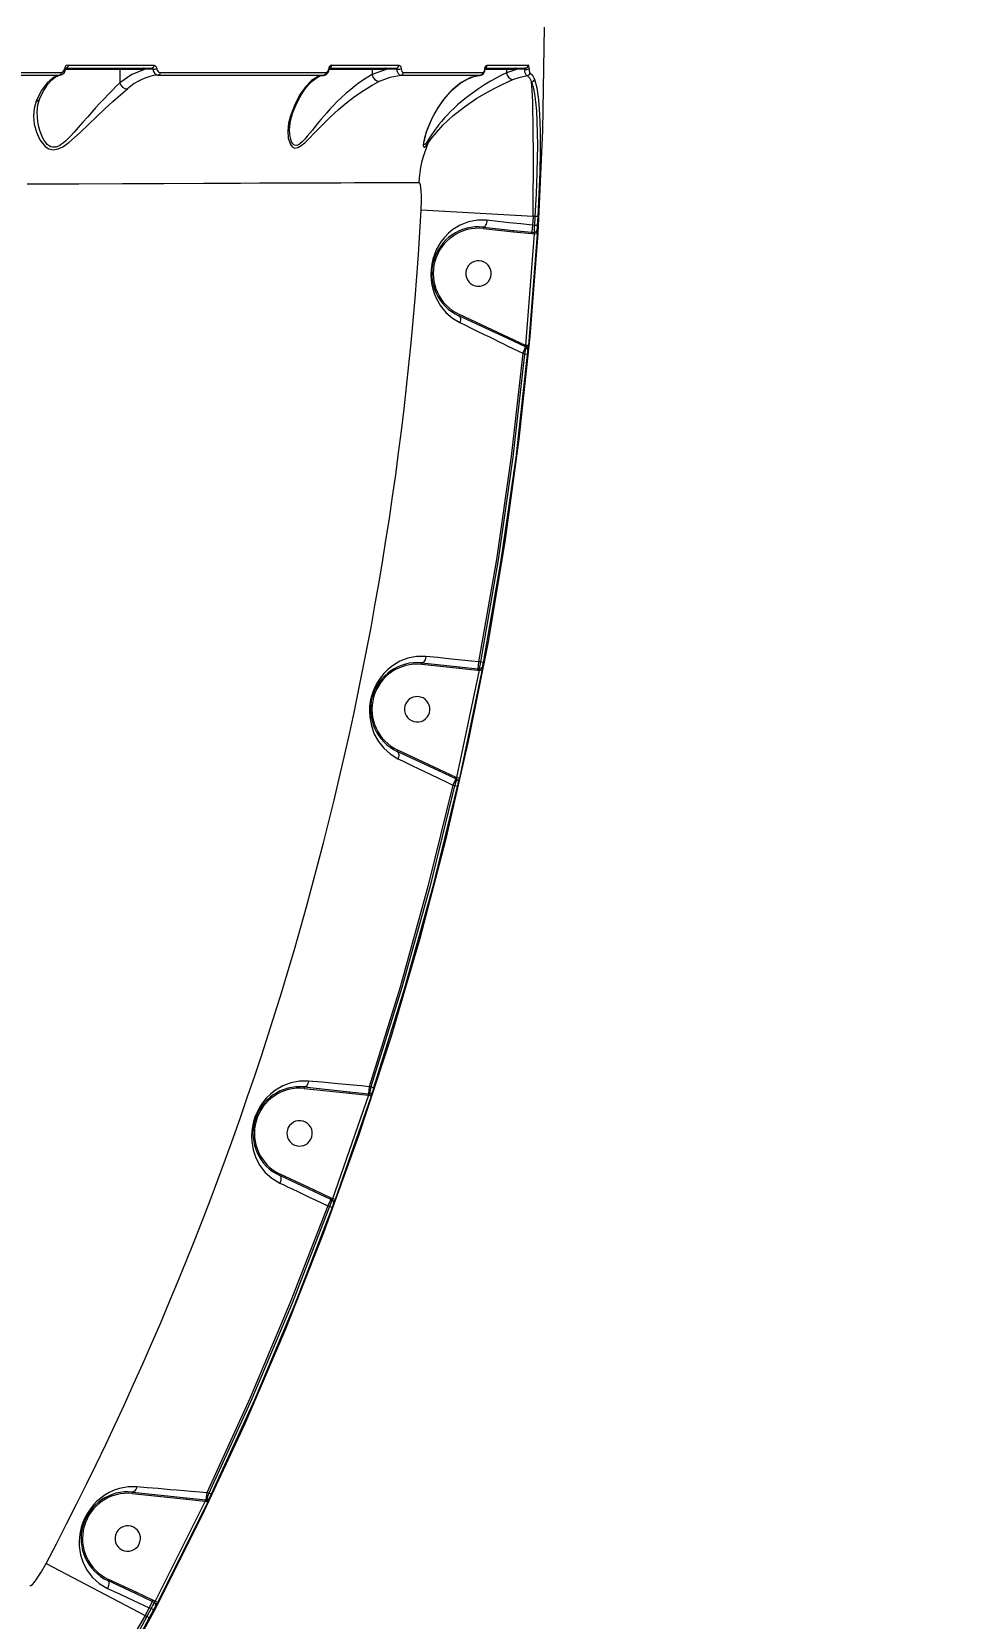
# Model space of a CAD drawing. Header units: millimetres. Extents: x -6879 to 7341, y -8047 to 7187.
# Drawn here: x 330 to 663, y -2934 to -2373 of the extents above; entities that cross this region are included whole.
import ezdxf

# ---------------------------------------------------------------- set-up
doc = ezdxf.new("R2010")
doc.units = ezdxf.units.MM
for name, color, linetype in [('DIKOM_ОБЪЕКТ', 7, 'Continuous'), ('DIKOM_РАЗМЕР_ЗОНА', 7, 'Continuous'), ('DIKOM_РАЗМЕР_ОБЪЕКТА', 7, 'Continuous')]:
    doc.layers.add(name, color=color, linetype=linetype)
doc.styles.add('style1', font='arial.ttf', dxfattribs={"width": 0.8})
doc.dimstyles.new('1-50', dxfattribs={"dimtxt": 300, "dimasz": 200, "dimexe": 100, "dimexo": 0, "dimgap": 100, "dimtad": 0, "dimdec": 0, "dimtxsty": 'style1', "dimcen": 0, "dimclrd": 7, "dimclre": 7, "dimadec": 1, "dimazin": 2, "dimtfac": 1, "dimtdec": 0, "dimtmove": 1, "dimatfit": 3, "dimfxl": 0, "dimlwd": 25, "dimlwe": 18, "dimarcsym": 0})

# ---------------------------------------------------------------- blocks, each defined once
blk = doc.blocks.new('*D19')
at = {"layer": 'Defpoints', "color": 0, "transparency": 16777216}
for p in [(5624.04, 6094.27), (-4435.35, 2864.29), (5624.04, -2640.11)]:
    blk.add_point(p, dxfattribs=at)
at = {"layer": 'DIKOM_РАЗМЕР_ОБЪЕКТА', "color": 7, "lineweight": 18, "transparency": 16777216}
for p, q in [((-4435.35, 2864.29), (-4435.35, 6194.27)), ((5624.04, -2640.11), (5624.04, 6194.27))]:
    blk.add_line(p, q, dxfattribs=at)
at = {"layer": 'DIKOM_РАЗМЕР_ОБЪЕКТА', "color": 7, "lineweight": 25, "transparency": 16777216}
for p, q in [((-4235.35, 6094.27), (2113.67, 6094.27)), ((5424.04, 6094.27), (3193.46, 6094.27))]:
    blk.add_line(p, q, dxfattribs=at)
at = {"layer": 'DIKOM_РАЗМЕР_ОБЪЕКТА', "color": 7, "transparency": 16777216}
for points in [[(-4235.35, 6127.6), (-4235.35, 6060.94), (-4435.35, 6094.27)], [(5424.04, 6127.6), (5424.04, 6060.94), (5624.04, 6094.27)]]:
    blk.add_solid(points, dxfattribs=at)
at = {"layer": 'DIKOM_РАЗМЕР_ОБЪЕКТА', "color": 0, "transparency": 16777216, "insert": (2653.56, 6094.27), "char_height": 300, "attachment_point": 5, "style": 'style1'}
blk.add_mtext('10100', dxfattribs=at)
blk = doc.blocks.new('*D17')
at = {"layer": 'Defpoints', "color": 0, "transparency": 16777216}
for p in [(-5935.35, 6990.27), (-5935.35, 998.27), (7340.79, -2830.86)]:
    blk.add_point(p, dxfattribs=at)
at = {"layer": 'DIKOM_РАЗМЕР_ЗОНА', "color": 7, "lineweight": 18, "transparency": 16777216}
for p, q in [((-5935.35, 998.27), (-5935.35, 7090.27)), ((7340.79, -2830.86), (7340.79, 7090.27))]:
    blk.add_line(p, q, dxfattribs=at)
at = {"layer": 'DIKOM_РАЗМЕР_ЗОНА', "color": 7, "lineweight": 25, "transparency": 16777216}
for p, q in [((-5735.35, 6990.27), (2016.67, 6990.27)), ((7140.79, 6990.27), (3096.46, 6990.27))]:
    blk.add_line(p, q, dxfattribs=at)
at = {"layer": 'DIKOM_РАЗМЕР_ЗОНА', "color": 7, "transparency": 16777216}
for points in [[(-5735.35, 7023.6), (-5735.35, 6956.94), (-5935.35, 6990.27)], [(7140.79, 7023.6), (7140.79, 6956.94), (7340.79, 6990.27)]]:
    blk.add_solid(points, dxfattribs=at)
at = {"layer": 'DIKOM_РАЗМЕР_ЗОНА', "color": 0, "transparency": 16777216, "insert": (2556.56, 6990.27), "char_height": 300, "attachment_point": 5, "style": 'style1'}
blk.add_mtext('13300', dxfattribs=at)

msp = doc.modelspace()

# ---------------------------------------------------------------- linework, layer by layer
at = {"layer": 'DIKOM_ОБЪЕКТ', "color": 7, "linetype": 'Continuous', "lineweight": 15}
for p, q in [((339.46, -2388.71), (340.35, -2388.51)), ((340.26, -2388.52), (340.4, -2388.46)), ((361.1, -2386.54), (341.87, -2386.54)), ((342.21, -2386.04), (372.54, -2386.04)), ((361.1, -2386.54), (361.1, -2391.25)), ((369.94, -2386.54), (361.1, -2386.54)), ((372.87, -2386.46), (369.94, -2386.54)), ((432.56, -2388.78), (433.7, -2388.53)), ((433.26, -2388.58), (433.72, -2388.48)), ((450.4, -2386.54), (435.14, -2386.54)), ((435.28, -2386.04), (459.03, -2386.04)), ((450.4, -2386.54), (450.4, -2388.32)), ((455.39, -2386.54), (450.4, -2388.32)), ((455.39, -2386.54), (450.4, -2386.54)), ((450.4, -2388.32), (450.4, -2388.32)), ((459.02, -2386.45), (455.39, -2386.54)), ((488.71, -2388.57), (489.04, -2388.49)), ((490.14, -2386.04), (504.68, -2386.04)), ((497.91, -2386.54), (490.36, -2386.54)), ((497.91, -2386.54), (497.91, -2387.7)), ((501.49, -2386.54), (497.91, -2387.7)), ((501.49, -2386.54), (497.91, -2386.54)), ((497.91, -2387.7), (497.91, -2387.71)), ((504.22, -2386.47), (501.49, -2386.54)), ((361.1, -2391.25), (361.1, -2391.25)), ((469.53, -2408.72), (469.74, -2408.29)), ((507.38, -2438.54), (467.82, -2436.3)), ((507.38, -2438.54), (507.2, -2441.66)), ((508.04, -2438.54), (507.38, -2438.54)), ((508.04, -2438.54), (507.86, -2441.73)), ((509.04, -2438.59), (508.04, -2438.54)), ((509.04, -2438.59), (508.86, -2441.79)), ((489.72, -2442.81), (489.78, -2442.32)), ((489.72, -2442.81), (500.41, -2443.95)), ((489.78, -2442.32), (500.47, -2443.46)), ((500.41, -2443.95), (500.47, -2443.46)), ((500.41, -2443.95), (506.89, -2444.6)), ((500.47, -2443.46), (506.94, -2444.11)), ((507.77, -2444.69), (504.7, -2484.16)), ((508.77, -2444.76), (505.69, -2484.25)), ((506.89, -2444.6), (506.94, -2444.11)), ((506.89, -2444.6), (507.77, -2444.69)), ((507.2, -2441.66), (506.94, -2444.11)), ((506.94, -2444.11), (507.71, -2444.19)), ((507.86, -2441.73), (507.2, -2441.66)), ((508.77, -2444.76), (507.77, -2444.69)), ((508.86, -2441.79), (507.86, -2441.73)), ((481.29, -2473.23), (481.08, -2473.69)), ((498.48, -2481.77), (481.08, -2473.69)), ((498.69, -2481.32), (481.29, -2473.23)), ((498.48, -2481.77), (498.69, -2481.32)), ((504.71, -2484.71), (498.48, -2481.77)), ((504.7, -2484.16), (498.69, -2481.32)), ((504.71, -2484.71), (503.68, -2486.94)), ((504.7, -2484.16), (504.82, -2484.48)), ((505.69, -2484.25), (504.7, -2484.16)), ((504.82, -2484.48), (504.71, -2484.71)), ((504.92, -2484.81), (504.71, -2484.71)), ((504.31, -2487.24), (503.68, -2486.94)), ((505.3, -2487.34), (504.31, -2487.24)), ((467.96, -2596.95), (468.02, -2596.45)), ((467.96, -2596.95), (481.25, -2598.36)), ((468.02, -2596.45), (481.31, -2597.87)), ((481.25, -2598.36), (481.31, -2597.87)), ((481.31, -2597.87), (487.8, -2598.52)), ((488.06, -2596.07), (487.8, -2598.52)), ((488.71, -2596.14), (488.06, -2596.07)), ((489.7, -2596.33), (488.71, -2596.14)), ((488.25, -2599.07), (480.31, -2637.03)), ((481.25, -2598.36), (487.74, -2599.01)), ((489.23, -2599.26), (481.28, -2637.26)), ((487.74, -2599.01), (487.8, -2598.52)), ((487.74, -2599.01), (488.25, -2599.07)), ((487.8, -2598.52), (488.38, -2598.58)), ((489.23, -2599.26), (488.25, -2599.07)), ((459.54, -2627.34), (459.32, -2627.79)), ((473.96, -2634.59), (459.32, -2627.79)), ((474.17, -2634.14), (459.54, -2627.34)), ((474.17, -2634.14), (473.96, -2634.59)), ((479.98, -2637.42), (473.96, -2634.59)), ((480.18, -2636.98), (474.17, -2634.14)), ((479.98, -2637.42), (478.94, -2639.66)), ((479.98, -2637.42), (480.18, -2636.98)), ((480.35, -2637.6), (479.98, -2637.42)), ((480.31, -2637.03), (480.18, -2636.98)), ((481.28, -2637.26), (480.31, -2637.03)), ((479.55, -2639.94), (478.94, -2639.66)), ((480.52, -2640.17), (479.55, -2639.94)), ((426.36, -2746.95), (426.42, -2746.45)), ((426.36, -2746.95), (442.41, -2748.66)), ((426.42, -2746.45), (442.47, -2748.16)), ((449.16, -2749.33), (436.42, -2785.97)), ((450.11, -2749.65), (437.36, -2786.31)), ((442.41, -2748.66), (442.47, -2748.16)), ((442.41, -2748.66), (449.03, -2749.32)), ((442.47, -2748.16), (449.08, -2748.83)), ((449.03, -2749.32), (449.08, -2748.83)), ((449.03, -2749.32), (449.16, -2749.33)), ((449.34, -2746.38), (449.08, -2748.83)), ((449.08, -2748.83), (449.49, -2748.87)), ((450.11, -2749.65), (449.16, -2749.33)), ((450.01, -2746.45), (449.34, -2746.38)), ((450.96, -2746.76), (450.01, -2746.45)), ((417.94, -2777.34), (417.73, -2777.79)), ((429.85, -2783.42), (417.73, -2777.79)), ((430.06, -2782.97), (417.94, -2777.34)), ((430.06, -2782.97), (429.85, -2783.42)), ((435.96, -2785.75), (430.06, -2782.97)), ((435.75, -2786.2), (429.85, -2783.42)), ((435.75, -2786.2), (434.71, -2788.44)), ((435.31, -2788.72), (434.71, -2788.44)), ((436.25, -2789.06), (435.31, -2788.72)), ((435.75, -2786.2), (435.96, -2785.75)), ((436.28, -2786.45), (435.75, -2786.2)), ((436.42, -2785.97), (435.96, -2785.75)), ((437.36, -2786.31), (436.42, -2785.97)), ((365.54, -2890.23), (365.6, -2889.73)), ((365.6, -2889.73), (384.77, -2891.78)), ((391.89, -2890.02), (391.63, -2892.47)), ((392.59, -2890.1), (391.89, -2890.02)), ((365.54, -2890.23), (384.72, -2892.27)), ((391.33, -2892.94), (373.65, -2928.35)), ((392.24, -2893.37), (374.53, -2928.81)), ((384.72, -2892.27), (384.77, -2891.78)), ((384.72, -2892.27), (391.33, -2892.94)), ((384.77, -2891.78), (391.63, -2892.47)), ((391.6, -2892.73), (391.33, -2892.94)), ((392.24, -2893.37), (391.33, -2892.94)), ((391.63, -2892.47), (391.6, -2892.73)), ((391.63, -2892.47), (391.86, -2892.5)), ((393.49, -2890.52), (392.59, -2890.1)), ((335.08, -2914.96), (370.14, -2933.42)), ((357.12, -2920.62), (356.91, -2921.07)), ((366.74, -2925.65), (356.91, -2921.07)), ((366.95, -2925.19), (357.12, -2920.62)), ((366.95, -2925.19), (366.74, -2925.65)), ((372.63, -2928.42), (366.74, -2925.65)), ((372.84, -2927.97), (366.95, -2925.19)), ((372.63, -2928.42), (371.59, -2930.65)), ((372.63, -2928.42), (372.84, -2927.97)), ((373.34, -2928.75), (372.63, -2928.42)), ((373.65, -2928.35), (372.84, -2927.97)), ((374.53, -2928.81), (373.65, -2928.35)), ((371.59, -2930.65), (370.14, -2933.42)), ((370.14, -2933.42), (370.7, -2933.77)), ((372.19, -2930.93), (370.7, -2933.77)), ((371.59, -2934.23), (370.7, -2933.77)), ((372.19, -2930.93), (371.59, -2930.65)), ((373.08, -2931.4), (371.59, -2934.23)), ((373.08, -2931.4), (372.19, -2930.93))]:
    msp.add_line(p, q, dxfattribs=at)
at = {"layer": 'DIKOM_ОБЪЕКТ', "color": 7, "linetype": 'Continuous', "lineweight": 15, "flags": 128}
for points in [[(511.3, -2371.54), (510.72, -2408.08), (509.03, -2444.59), (506.25, -2481.03), (502.36, -2517.37), (497.38, -2553.58), (491.42, -2588.98), (484.42, -2624.18), (476.37, -2659.16), (467.29, -2693.89), (457, -2728.96), (445.64, -2763.7), (433.25, -2798.08), (419.82, -2832.07), (405.37, -2865.64), (390.2, -2898.18), (374.07, -2930.24), (356.99, -2961.82), (354.5, -2966.11)], [(259.23, -2388.6), (280.35, -2388.6), (300.82, -2388.59), (320.63, -2388.59), (339.77, -2388.59)], [(259.61, -2387.61), (276.14, -2387.61), (292.52, -2387.61), (308.71, -2387.6), (324.67, -2387.6), (340.33, -2387.6)], [(339.77, -2388.59), (337.55, -2389.42), (335.4, -2391.26), (333.36, -2394.08), (331.51, -2397.8)], [(332.78, -2396.99), (334.26, -2394), (335.71, -2391.79), (337.06, -2390.25), (338.29, -2389.26), (339.29, -2388.77)], [(340.33, -2387.6), (340.32, -2387.79), (340.29, -2387.97), (340.24, -2388.13), (340.17, -2388.28), (340.08, -2388.41), (339.99, -2388.5), (339.88, -2388.56), (339.77, -2388.59)], [(339.77, -2388.59), (340.51, -2388.43), (340.52, -2388.43)], [(341.96, -2386.45), (341.98, -2386.33), (342.02, -2386.24), (342.11, -2386.09), (342.22, -2386.02), (342.32, -2386.02)], [(342.81, -2385.04), (342.8, -2385.24), (342.77, -2385.42), (342.71, -2385.59), (342.64, -2385.75), (342.55, -2385.87), (342.44, -2385.96), (342.33, -2386.02), (342.21, -2386.04)], [(342.81, -2385.04), (358.21, -2385.04), (373.21, -2385.04)], [(360.71, -2386.04), (360.86, -2386.07), (360.99, -2386.18), (361.07, -2386.34), (361.1, -2386.54)], [(369.94, -2386.54), (365.39, -2388.29), (361.1, -2391.25)], [(369.94, -2386.54), (369.93, -2386.44), (369.91, -2386.34), (369.87, -2386.26), (369.83, -2386.18), (369.77, -2386.12), (369.7, -2386.07), (369.63, -2386.04), (369.55, -2386.04)], [(373.21, -2385.04), (373.19, -2385.24), (373.15, -2385.42), (373.09, -2385.6), (373.01, -2385.75), (372.91, -2385.87), (372.79, -2385.96), (372.67, -2386.02), (372.54, -2386.04)], [(372.54, -2386.04), (372.65, -2386.07), (372.76, -2386.16), (372.83, -2386.29), (372.87, -2386.46)], [(373.21, -2385.04), (373.59, -2385.14), (373.93, -2385.41), (374.18, -2385.82), (374.3, -2386.32)], [(374.3, -2386.32), (374.42, -2386.82), (374.67, -2387.23), (375.01, -2387.5), (375.39, -2387.6)], [(375.39, -2387.6), (375.38, -2387.78), (375.34, -2387.96), (375.28, -2388.13), (375.2, -2388.28), (375.11, -2388.4), (375, -2388.5), (374.87, -2388.56), (374.75, -2388.58)], [(374.75, -2388.58), (390.7, -2388.58), (405.77, -2388.58), (419.96, -2388.58), (433.26, -2388.58)], [(375.39, -2387.6), (391.08, -2387.59), (406.13, -2387.59), (420.48, -2387.59), (434.04, -2387.59)], [(450.4, -2388.32), (448.3, -2389.59), (445.98, -2391.17), (444.45, -2392.31), (442.84, -2393.6), (441.15, -2395.04), (439.61, -2396.46), (438.07, -2397.94), (436.54, -2399.51), (435.49, -2400.63), (434.36, -2401.89), (433.46, -2402.91), (432.29, -2404.28), (431.1, -2405.71), (430.32, -2406.68), (429.28, -2407.97), (428.41, -2409.04), (427.47, -2410.17), (426.55, -2411.23), (425.62, -2412.19), (424.69, -2412.97), (423.79, -2413.41), (422.99, -2413.39), (422.66, -2413.2), (422.36, -2412.91), (422.12, -2412.56), (421.9, -2412.12), (421.51, -2410.87), (421.29, -2409.4), (421.21, -2407.78)], [(433.26, -2388.58), (431.12, -2389.19), (429.02, -2390.5), (426.97, -2392.54), (425.01, -2395.28), (423.18, -2398.73), (421.51, -2402.91)], [(422.17, -2402.33), (423.39, -2399.32), (424.49, -2397.04), (425.44, -2395.37), (426.2, -2394.17), (426.77, -2393.37), (427.3, -2392.68), (428.16, -2391.7), (429.24, -2390.64), (430.56, -2389.65), (431.94, -2388.95)], [(434.04, -2387.59), (434.37, -2387.51), (434.68, -2387.28), (434.93, -2386.88), (435.01, -2386.62), (435.06, -2386.34)], [(435.06, -2386.34), (435.12, -2386.36), (435.17, -2386.38), (435.21, -2386.4), (435.23, -2386.41), (435.24, -2386.43), (435.24, -2386.43)], [(436.11, -2385.05), (448.47, -2385.05), (459.91, -2385.05)], [(450.01, -2386.04), (450.16, -2386.07), (450.28, -2386.18), (450.37, -2386.34), (450.4, -2386.54)], [(453.04, -2390.69), (456.76, -2389.24), (460.58, -2388.58)], [(455.39, -2386.54), (455.38, -2386.44), (455.36, -2386.34), (455.32, -2386.26), (455.28, -2386.18), (455.22, -2386.12), (455.15, -2386.07), (455.08, -2386.04), (455, -2386.04)], [(459.02, -2386.45), (459.22, -2387.32), (459.58, -2388), (460.05, -2388.43), (460.58, -2388.58)], [(459.91, -2385.05), (460.17, -2385.13), (460.4, -2385.39), (460.57, -2385.79), (460.66, -2386.31)], [(460.58, -2388.58), (471.19, -2388.57), (480.57, -2388.57), (488.71, -2388.57)], [(460.66, -2386.31), (460.75, -2386.83), (460.93, -2387.24), (461.16, -2387.5), (461.42, -2387.59)], [(461.42, -2387.59), (471.97, -2387.59), (481.39, -2387.59), (489.61, -2387.59)], [(488.71, -2388.57), (485.26, -2389.36), (481.88, -2391.13), (478.56, -2393.87), (476.12, -2396.6), (473.79, -2399.92), (471.58, -2403.91), (469.53, -2408.72)], [(469.77, -2408.3), (471.1, -2405.1), (472.4, -2402.49), (473.53, -2400.52), (474.46, -2399.06), (475.18, -2398.03), (475.82, -2397.16), (476.69, -2396.07), (478, -2394.6), (479.62, -2393.01), (481.56, -2391.45), (483.81, -2390.06), (486.39, -2389.01), (489.05, -2388.54)], [(470.15, -2412.69), (471.2, -2411.22), (472.43, -2409.62), (475.4, -2406.28), (478.98, -2402.94), (483.08, -2399.73), (487.5, -2396.76), (492.08, -2394.09), (494.33, -2392.9), (496.47, -2391.84), (498.45, -2390.91), (500.24, -2390.12)], [(497.91, -2387.71), (496.23, -2388.56), (494.31, -2389.59), (492.33, -2390.72), (490.19, -2392.03), (488.1, -2393.39), (485.94, -2394.9), (484.6, -2395.89), (483.25, -2396.94), (481.88, -2398.06), (480.66, -2399.11), (479.42, -2400.23), (478.16, -2401.44), (477.06, -2402.57), (476.02, -2403.69), (474.93, -2404.95), (474.03, -2406.04), (473.51, -2406.72), (472.81, -2407.66), (472.24, -2408.46), (471.45, -2409.63), (470.76, -2410.72), (470.16, -2411.7)], [(488.98, -2388.53), (489.53, -2388.28), (489.95, -2387.82), (490.24, -2387.21), (490.34, -2386.83), (490.39, -2386.41)], [(489.61, -2387.59), (489.83, -2387.52), (490.04, -2387.32), (490.23, -2386.94), (490.3, -2386.67), (490.34, -2386.35)], [(490.34, -2386.35), (490.39, -2386.01), (490.46, -2385.72), (490.66, -2385.33), (490.87, -2385.11), (491.1, -2385.05)], [(490.34, -2386.35), (490.37, -2386.36), (490.38, -2386.38), (490.39, -2386.4), (490.39, -2386.41)], [(491.1, -2385.05), (496.92, -2385.05), (501.79, -2385.05), (505.67, -2385.05)], [(497.52, -2386.04), (497.67, -2386.07), (497.8, -2386.18), (497.88, -2386.34), (497.91, -2386.54)], [(500.24, -2390.12), (502.74, -2389.23), (505.3, -2388.71)], [(501.49, -2386.54), (501.49, -2386.44), (501.46, -2386.34), (501.43, -2386.26), (501.38, -2386.18), (501.32, -2386.12), (501.25, -2386.07), (501.18, -2386.04), (501.11, -2386.04)], [(504.22, -2386.47), (504.28, -2386.97), (504.37, -2387.42), (504.63, -2388.11), (504.95, -2388.53), (505.3, -2388.71)], [(505.3, -2388.71), (506.13, -2389.49), (506.86, -2390.94)], [(506.25, -2387.73), (507.11, -2388.52), (507.85, -2390)], [(507.85, -2390), (508.67, -2393.05), (509.27, -2397.24), (509.65, -2402.41), (509.85, -2408.53), (509.86, -2415.35), (509.72, -2422.79), (509.44, -2430.59), (509.04, -2438.59)], [(331.51, -2397.8), (330.79, -2400.39), (330.61, -2403.1), (330.9, -2405.89), (331.66, -2408.71), (332.91, -2411.42), (334.79, -2413.79), (336.07, -2414.62), (337.61, -2414.96), (339.3, -2414.68), (340.97, -2413.88), (343.1, -2412.39), (345.14, -2410.66), (347.13, -2408.83), (350.06, -2406.03), (352.98, -2403.24), (355.89, -2400.5), (358.71, -2397.92), (361.42, -2395.54), (363.84, -2393.44)], [(361.1, -2391.25), (359.88, -2392.47), (358.51, -2393.85), (357, -2395.39), (355.57, -2396.9), (354.1, -2398.49), (352.58, -2400.16), (351.13, -2401.79), (349.8, -2403.3), (348.1, -2405.25), (346.47, -2407.12), (345.04, -2408.73), (343.6, -2410.27), (342.73, -2411.15), (341.94, -2411.9), (341.21, -2412.52), (340.55, -2413.02), (339.93, -2413.43), (338.6, -2414.01), (337.28, -2414.07), (336.69, -2413.9), (336.13, -2413.59), (335.5, -2413.07), (334.93, -2412.43), (334.42, -2411.69), (333.85, -2410.63), (333.29, -2409.32), (332.9, -2408.19), (332.52, -2406.8), (332.19, -2405.09), (331.98, -2403.32), (331.92, -2401.7)], [(421.51, -2402.91), (420.83, -2405.58), (420.57, -2408.27), (420.77, -2410.87), (421.52, -2413.14), (422.18, -2413.95), (423.07, -2414.34), (424.16, -2414.17), (425.34, -2413.5), (426.56, -2412.51), (427.79, -2411.36), (430.3, -2408.78), (432.89, -2406.11), (435.61, -2403.42), (438.49, -2400.76), (441.46, -2398.25), (444.52, -2395.91), (447.57, -2393.82), (450.47, -2392.06), (453.04, -2390.69)], [(507.38, -2438.54), (507.45, -2430.61), (507.48, -2422.95), (507.48, -2415.72), (507.43, -2409.09), (507.38, -2405.06), (507.3, -2401.35), (507.22, -2398.02), (507.06, -2393.99), (506.86, -2390.94)], [(506.86, -2390.94), (507.42, -2392.8), (507.9, -2395.17), (508.27, -2398.03), (508.55, -2401.25), (508.74, -2404.95), (508.85, -2409.1), (508.88, -2413.36), (508.83, -2418.02), (508.72, -2423.06), (508.45, -2430.53), (508.04, -2438.54)], [(331.92, -2401.68), (332.17, -2399.01), (332.85, -2396.87)], [(421.21, -2407.77), (421.51, -2404.77), (422.26, -2402.16)], [(421.51, -2402.91), (421.93, -2402.63), (422.2, -2402.24), (422.22, -2402.17)], [(469.53, -2408.72), (468.77, -2411.27), (468.56, -2412.42), (468.5, -2413.36), (468.62, -2413.96), (468.96, -2414.03), (469.49, -2413.56), (470.15, -2412.69)], [(470.16, -2411.7), (469.58, -2412.61), (469.11, -2413.12), (468.82, -2413.05), (468.73, -2412.41)], [(466.96, -2426.64), (463.83, -2426.65), (459.97, -2426.66), (455.39, -2426.68), (450.12, -2426.69), (444.18, -2426.71), (439.37, -2426.73), (434.24, -2426.75), (428.77, -2426.77), (423, -2426.79), (416.91, -2426.81), (410.54, -2426.83), (403.89, -2426.86), (390.74, -2426.91), (376.76, -2426.96), (362.05, -2427.02), (346.67, -2427.08), (337.62, -2427.12), (328.39, -2427.16)], [(467.82, -2436.3), (467.93, -2432.69), (467.9, -2431.04), (467.82, -2429.56), (467.68, -2428.34), (467.49, -2427.41), (467.24, -2426.83), (466.96, -2426.64)], [(491.05, -2439.89), (487.64, -2439.86), (484.46, -2440.47), (481.55, -2441.62), (478.96, -2443.21), (477.41, -2444.5), (475.99, -2445.97), (474.74, -2447.58), (473.87, -2448.95), (473.13, -2450.36), (472.45, -2451.98), (471.92, -2453.6), (471.51, -2455.44), (471.27, -2457.28), (471.2, -2459.14), (471.3, -2461.03), (471.55, -2462.74), (471.96, -2464.47), (472.46, -2465.98), (473.09, -2467.49), (474.62, -2470.14), (476.53, -2472.48), (478.81, -2474.47), (481.46, -2476.08)], [(491.05, -2439.89), (490.99, -2440.38), (490.88, -2440.85), (490.74, -2441.28), (490.58, -2441.65), (490.39, -2441.95), (490.19, -2442.16), (489.98, -2442.29), (489.78, -2442.32)], [(507.2, -2441.66), (503.04, -2441.2), (498.93, -2440.75), (494.92, -2440.31), (491.05, -2439.89)], [(481.08, -2473.69), (481.28, -2473.82), (481.44, -2474.02), (481.56, -2474.27), (481.64, -2474.57), (481.66, -2474.92), (481.64, -2475.29), (481.58, -2475.68), (481.46, -2476.08)], [(481.46, -2476.08), (483.4, -2477.03), (485.5, -2478.06), (487.62, -2479.09), (489.77, -2480.15), (492.13, -2481.3), (493.55, -2481.99), (495.13, -2482.77), (496.89, -2483.63), (498.48, -2484.4), (500.21, -2485.25), (502.25, -2486.25), (503.68, -2486.94)], [(505.62, -2485), (505.6, -2484.92), (505.56, -2484.84), (505.49, -2484.76), (505.4, -2484.69), (505.28, -2484.62), (505.14, -2484.56), (504.99, -2484.51), (504.82, -2484.48)], [(505.69, -2484.25), (505.66, -2484.64), (505.62, -2485)], [(503.68, -2486.94), (499.58, -2523.48), (494.37, -2559.85), (488.06, -2596.07)], [(504.31, -2487.24), (500.21, -2523.7), (495.02, -2560), (488.71, -2596.14)], [(505.3, -2487.34), (501.21, -2523.82), (496, -2560.16), (489.7, -2596.33)], [(469.42, -2594.18), (466.11, -2594.19), (463.02, -2594.8), (460.18, -2595.9), (457.58, -2597.46), (455.99, -2598.74), (454.52, -2600.21), (453.21, -2601.85), (452.28, -2603.29), (451.49, -2604.75), (450.76, -2606.47), (450.19, -2608.2), (449.78, -2610.05), (449.54, -2611.94), (449.47, -2613.7), (449.56, -2615.5), (450.15, -2618.73), (451.19, -2621.62), (452.65, -2624.27), (454.52, -2626.63), (456.82, -2628.68), (459.54, -2630.34)], [(469.42, -2594.18), (469.31, -2594.78), (469.14, -2595.32), (468.94, -2595.76), (468.72, -2596.08), (468.31, -2596.4), (468.02, -2596.45)], [(488.06, -2596.07), (485.63, -2595.83), (483.21, -2595.58), (480.83, -2595.34), (478.47, -2595.1), (473.53, -2594.6), (469.42, -2594.18)], [(459.33, -2627.79), (459.57, -2627.99), (459.79, -2628.45), (459.84, -2628.82), (459.82, -2629.28), (459.72, -2629.8), (459.54, -2630.34)], [(459.54, -2630.34), (461.13, -2631.1), (462.85, -2631.93), (464.73, -2632.83), (466.75, -2633.81), (468.92, -2634.85), (471.16, -2635.93), (473.87, -2637.23), (476.4, -2638.44), (478.94, -2639.66)], [(478.94, -2639.66), (470.16, -2675.53), (460.3, -2711.11), (449.34, -2746.38)], [(479.55, -2639.94), (470.79, -2675.75), (460.94, -2711.25), (450.01, -2746.45)], [(480.52, -2640.17), (471.75, -2675.99), (461.9, -2711.53), (450.96, -2746.76)], [(427.92, -2744.38), (424.71, -2744.4), (421.7, -2744.97), (418.87, -2746.04), (416.25, -2747.56), (414.6, -2748.84), (413.06, -2750.34), (411.68, -2752.02), (410.67, -2753.53), (409.82, -2755.08), (409.06, -2756.83), (408.48, -2758.62), (408.08, -2760.39), (407.83, -2762.23), (407.76, -2763.89), (407.82, -2765.61), (408.34, -2768.69), (409.31, -2771.57), (410.73, -2774.23), (412.6, -2776.65), (414.95, -2778.75), (417.76, -2780.46)], [(427.92, -2744.38), (427.79, -2744.94), (427.61, -2745.43), (427.39, -2745.83), (427.16, -2746.12), (426.73, -2746.41), (426.42, -2746.45)], [(449.34, -2746.38), (446.53, -2746.11), (443.73, -2745.85), (440.95, -2745.59), (438.23, -2745.34), (432.57, -2744.81), (427.92, -2744.38)], [(417.73, -2777.79), (417.96, -2777.98), (418.14, -2778.47), (418.16, -2778.86), (418.11, -2779.34), (417.97, -2779.89), (417.76, -2780.46)], [(417.76, -2780.46), (419.17, -2781.12), (420.7, -2781.84), (422.35, -2782.61), (424.12, -2783.45), (426.01, -2784.34), (427.96, -2785.26), (430.32, -2786.37), (432.51, -2787.4), (434.71, -2788.44)], [(434.71, -2788.44), (421.47, -2822.73), (407.2, -2856.59), (391.89, -2890.02)], [(435.31, -2788.72), (422.1, -2822.94), (407.85, -2856.73), (392.59, -2890.1)], [(436.25, -2789.06), (423.02, -2823.31), (408.77, -2857.14), (393.49, -2890.52)], [(367.16, -2887.88), (364.05, -2887.91), (361.07, -2888.47), (359.17, -2889.1), (357.33, -2889.95), (355.57, -2891), (354.26, -2891.97), (353.06, -2893.01), (351.83, -2894.29), (350.75, -2895.63), (349.7, -2897.19), (348.8, -2898.82), (348.07, -2900.52), (347.49, -2902.3), (347.11, -2903.96), (346.86, -2905.69), (346.77, -2907.26), (346.81, -2908.87), (347.26, -2911.9), (348.18, -2914.76), (349.57, -2917.45), (351.45, -2919.91), (353.85, -2922.08), (356.75, -2923.81)], [(367.16, -2887.88), (367.01, -2888.4), (366.81, -2888.84), (366.35, -2889.45), (365.92, -2889.7), (365.6, -2889.74)], [(391.89, -2890.02), (389.46, -2889.81), (386.42, -2889.55), (383.9, -2889.33), (381.24, -2889.1), (378.97, -2888.9), (374.74, -2888.53), (370.83, -2888.2), (367.16, -2887.88)], [(392.56, -2892.69), (392.5, -2892.75), (392.43, -2892.79), (392.33, -2892.83), (392.21, -2892.84), (392.07, -2892.84), (391.92, -2892.82), (391.76, -2892.78), (391.6, -2892.73)], [(392.56, -2892.69), (392.4, -2893.02), (392.24, -2893.37)], [(329.36, -2922.8), (329.7, -2922.78), (330.21, -2922.42), (330.85, -2921.73), (331.6, -2920.74), (332.43, -2919.53), (333.31, -2918.12), (335.08, -2914.96)], [(356.91, -2921.07), (357.11, -2921.26), (357.24, -2921.76), (357.24, -2922.16), (357.16, -2922.67), (356.99, -2923.23), (356.75, -2923.81)], [(356.75, -2923.81), (358.89, -2924.8), (361.31, -2925.91), (364.02, -2927.17), (367.79, -2928.9), (371.59, -2930.65)], [(370.14, -2933.42), (366.11, -2940.26), (362.18, -2946.86), (358.45, -2953.06), (354.99, -2958.72), (351.87, -2963.75), (349.12, -2968.08), (348.25, -2969.41)], [(370.7, -2933.77), (368.16, -2938.55), (365.68, -2943.12), (363.28, -2947.44), (360.78, -2951.81), (358.42, -2955.83), (356.2, -2959.47), (353.97, -2962.96), (351.91, -2966.02), (350.19, -2968.39)], [(371.59, -2934.23), (367.79, -2941.32), (363.99, -2948.19), (360.31, -2954.6), (356.76, -2960.47), (353.47, -2965.58), (352.24, -2967.3)]]:
    msp.add_lwpolyline(points, dxfattribs=at)
at = {"layer": 'DIKOM_ОБЪЕКТ', "color": 7, "linetype": 'Continuous', "lineweight": 15}
for centre, radius, start, end in [((503.4, -2386.19), 2.57, 356.4983, 28.2773), ((340.22, -2386.28), 1.35, 274.8587, 358.0039), ((339.62, -2386.26), 2.35, 295.6505, 355.5462), ((342.94, -2386.38), 1.37, 95.0899, 177.8231), ((341.53, -2387.26), 0.927, 62.6169, 88.1449), ((376.7, -2407.43), 19, 95.8905, 132.5878), ((372.8, -2378.59), 7.87, 270.4547, 280.9575), ((375.08, -2386.46), 2.21, 179.9184, 261.4225), ((433.1, -2387.67), 0.944, 279.9171, 4.7905), ((432.92, -2386.36), 2.32, 288.3115, 358.1795), ((436.35, -2386.28), 1.29, 100.9863, 182.6269), ((436.16, -2386.45), 0.988, 152.2139, 180.7898), ((435.17, -2385.13), 0.936, 276.8228, 5.1539), ((453.1, -2388.02), 2.72, 186.4212, 268.8408), ((425.22, -2385.56), 33.82, 358.4756, 359.1418), ((459.41, -2381.46), 5.01, 265.563, 284.469), ((458.96, -2385.1), 0.953, 274.4082, 3.3518), ((460.47, -2387.64), 0.96, 276.9705, 2.8771), ((488.63, -2387.6), 0.981, 274.274, 0.8134), ((490.12, -2385.06), 0.98, 271.6084, 0.9128), ((500.66, -2387.42), 2.77, 185.949, 261.2347), ((504.73, -2386.54), 0.518, 95.8545, 171.5182), ((504.9, -2382.97), 3.56, 258.9673, 287.4491), ((504.67, -2385.04), 0.994, 270.4289, 359.7553), ((505.25, -2387.7), 1.01, 272.8393, 358.6697), ((508.33, -2386.63), 2.38, 172.9536, 209.2296), ((506.84, -2389.92), 1.02, 271.2649, 352.5901), ((364.17, -2390.26), 3.22, 197.9043, 264.2058), ((331.35, -2396.17), 1.64, 275.329, 332.9746), ((507.36, -2428.52), 40.44, 156.952, 177.326), ((484.46, -2414.28), 15.87, 157.4862, 172.4769), ((468.36, -2412.17), 1.87, 343.5115, 14.5555), ((-698.7, -2370.54), 1168.37, 332.22698, 356.77302), ((488.03, -2458.72), 16.5, 83.9212, 245.0788), ((488.03, -2458.72), 16, 83.9212, 245.0788), ((549.74, -2445.52), 42.06, 174.8265, 177.9294), ((507.82, -2443.2), 1, 264.0036, 354.3606), ((505.92, -2444.64), 1.85, 358.2168, 14.6531), ((493.3, -2443.47), 15.52, 355.2366, 1.9148), ((524.05, -2443.01), 15.24, 175.4085, 182.0236), ((488.03, -2458.72), 4.5, 74.5, 254.5), ((488.03, -2458.72), 4.5, 254.5, 74.5), ((544.66, -2495.99), 41.29, 164.25, 167.7688), ((503.05, -2485.22), 1.93, 13.0405, 22.8018), ((504.51, -2485.71), 0.996, 354.5754, 65.5623), ((521.98, -2488.61), 16.72, 170.1517, 175.6237), ((497.91, -2484.34), 7.73, 348.9475, 355.0668), ((466.37, -2612.87), 16.5, 84.2573, 244.7439), ((466.37, -2612.87), 16, 84.2734, 244.7266), ((529.65, -2603.1), 41.52, 170.3489, 173.6579), ((488.49, -2597.59), 1, 263.8091, 347.9257), ((474.15, -2596.01), 15.43, 347.8411, 353.1121), ((504.49, -2599.47), 15.13, 168.0102, 173.3836), ((486.63, -2598.34), 1.77, 335.8561, 350.4278), ((466.37, -2612.87), 4.5, 74.5, 254.5), ((466.37, -2612.87), 4.5, 254.5, 74.5), ((478.48, -2637.47), 1.88, 353.4437, 13.4249), ((465.69, -2634.08), 15.91, 342.9932, 348.5057), ((518.59, -2651.75), 40.78, 159.6622, 163.1769), ((479.93, -2638.5), 0.998, 347.6004, 65.3765), ((495.78, -2643.32), 15.58, 162.7165, 168.3381), ((424.77, -2762.87), 16.5, 84.2561, 244.7427), ((424.77, -2762.87), 16, 84.2734, 244.7266), ((447.82, -2748.01), 1.89, 315.5935, 332.3303), ((489.56, -2756.44), 40.79, 165.8235, 169.247), ((449.6, -2747.88), 0.998, 263.6235, 340.8598), ((435.1, -2744.33), 15.92, 340.4964, 345.8069), ((465.67, -2751.92), 15.59, 160.6641, 166.0845), ((424.77, -2762.87), 4.5, 74.5, 254.5), ((424.77, -2762.87), 4.5, 254.5, 74.5), ((473.98, -2803.83), 41.51, 155.2243, 158.6514), ((450.54, -2793.99), 15.12, 155.3111, 160.9916), ((434.66, -2785.76), 1.77, 336.3087, 353.1451), ((435.86, -2787.36), 1, 340.3935, 65.1909), ((422.76, -2781.33), 15.42, 335.5888, 341.1605), ((363.95, -2906.15), 16.5, 84.255, 244.7414), ((363.95, -2906.15), 16, 84.2734, 244.7266), ((390.47, -2891.17), 1.93, 306.2026, 316.3343), ((431.69, -2903.38), 41.3, 161.2319, 164.6776), ((391.97, -2891.51), 0.996, 263.4378, 333.671), ((385.61, -2889.29), 7.73, 333.9325, 339.7812), ((408.45, -2898.02), 16.73, 153.3775, 158.6342), ((363.95, -2906.15), 4.5, 74.5, 254.5), ((363.95, -2906.15), 4.5, 254.5, 74.5), ((410.04, -2949.25), 42.05, 150.7946, 154.1736), ((372.03, -2927.44), 1.85, 314.9011, 330.7845), ((372.91, -2929.66), 1, 333.149, 64.9962), ((360.6, -2921.94), 15.53, 328.2384, 333.7634), ((386.73, -2938.18), 15.25, 147.9646, 153.5915)]:
    msp.add_arc(centre, radius, start, end, dxfattribs=at)

# ---------------------------------------------------------------- dimensions: what is measured, and where the dimension line sits
at = {"layer": 'DIKOM_РАЗМЕР_ЗОНА'}
dim = msp.add_linear_dim(base=(-5935.35, 6990.27), p1=(7340.79, -2830.86), p2=(-5935.35, 998.27), text='13300', dimstyle='1-50', override={"dimscale": 1, "dimtix": 0, "dimtofl": 1, "dimtmove": 1, "dimatfit": 3}, dxfattribs=at)
dim.commit()
dim.dimension.update_dxf_attribs({"geometry": '*D17', "text_midpoint": (2556.56, 6990.27), "dimtype": 160})
at = {"layer": 'DIKOM_РАЗМЕР_ОБЪЕКТА'}
dim = msp.add_linear_dim(base=(5624.04, 6094.27), p1=(-4435.35, 2864.29), p2=(5624.04, -2640.11), text='10100', dimstyle='1-50', override={"dimscale": 1, "dimtix": 0, "dimtofl": 1, "dimtmove": 1, "dimatfit": 3}, dxfattribs=at)
dim.commit()
dim.dimension.update_dxf_attribs({"geometry": '*D19', "text_midpoint": (2653.56, 6094.27), "dimtype": 160})

doc.saveas('drawing.dxf')
